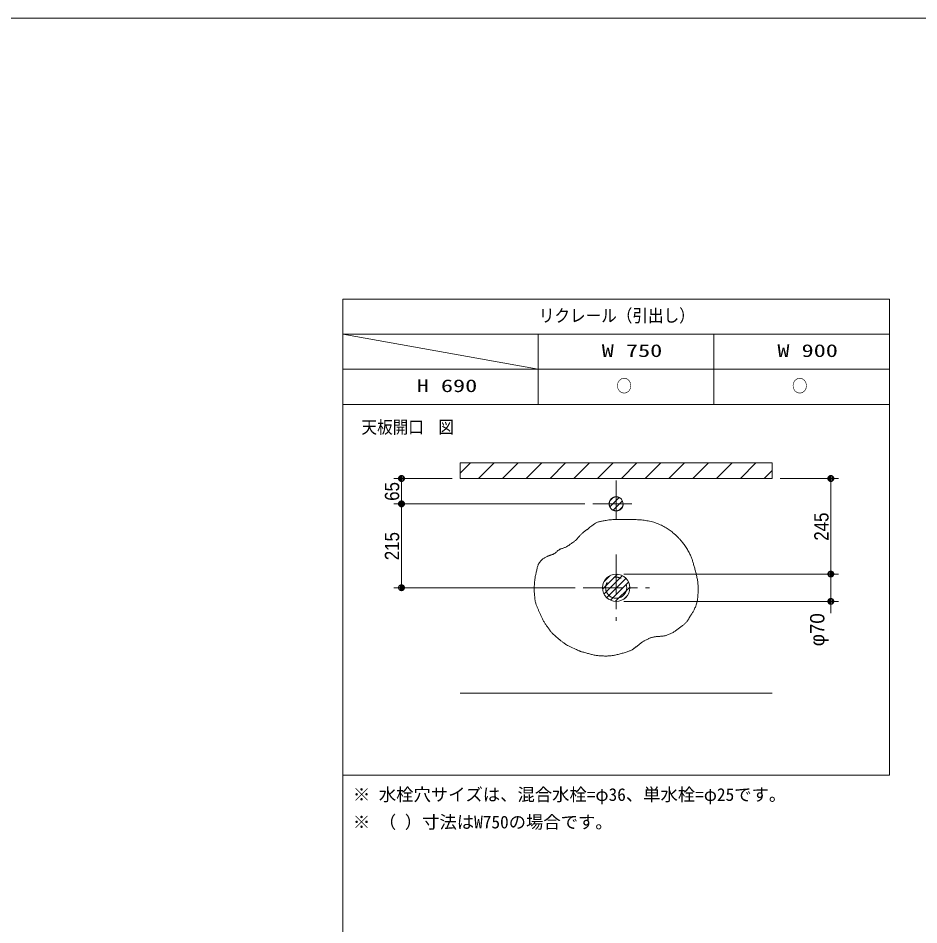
# Model space of a CAD drawing. Units: millimetres, scale not verified. Extents: x -6062 to 6062, y -3045 to 3045.
# Drawn here: x -3755 to -1447, y 446 to 2770 of the extents above; entities that cross this region are included whole.
import ezdxf
from ezdxf.enums import TextEntityAlignment as Align

# ---------------------------------------------------------------- set-up
doc = ezdxf.new("R2010")
doc.units = ezdxf.units.MM
doc.header["$LTSCALE"] = 20
doc.linetypes.add('CHAIN1', pattern=[8, 5, -1, 1, -1])
for name, color, linetype, lineweight in [('0-0_1図面枠', 7, 'Continuous', 9), ('0-2_2寸法-2', 7, 'Continuous', 9), ('0-3_0', 7, 'Continuous', 9), ('0-4_2寸法-1', 7, 'Continuous', 9), ('0-7_3一般', 7, 'Continuous', 9)]:
    doc.layers.add(name, color=color, linetype=linetype, lineweight=lineweight)
doc.styles.add('ＭＳ ゴシック', font='')
doc.styles.add('ＭＳ Ｐゴシック', font='')
doc.styles.get('ＭＳ ゴシック').set_extended_font_data('MS Gothic')
doc.styles.get('ＭＳ Ｐゴシック').set_extended_font_data('MS PGothic')

# ---------------------------------------------------------------- blocks, each defined once
blk = doc.blocks.new('グループ-2')
at = {"layer": '0-0_1図面枠'}
blk.add_lwpolyline([(-80000, 55400), (80000, 55400), (80000, -55400), (-80000, -55400)], close=True, dxfattribs=at)
blk = doc.blocks.new('図面枠')
at = {"layer": '0-0_1図面枠'}
blk.add_blockref('グループ-2', (0, 0), dxfattribs=at)
blk = doc.blocks.new('グループ-4')
at = {"layer": '0-0_1図面枠'}
for p, q in [((-22700, 41000), (-22700, -48600)), ((5300, 39200), (-22700, 39200)), ((-22700, 39200), (-12700, 37400)), ((-12700, 35600), (-12700, 39200)), ((-3700, 35600), (-3700, 39200)), ((-22700, 37400), (5300, 37400))]:
    blk.add_line(p, q, dxfattribs=at)
for points in [[(-22700, 41000), (5300, 41000), (5300, 35600), (-22700, 35600)], [(-22700, 35600), (5300, 35600), (5300, 16600), (-22700, 16600)]]:
    blk.add_lwpolyline(points, close=True, dxfattribs=at)
blk = doc.blocks.new('_Dot')
at = {"layer": '0-3_0'}
for p, q in [((-10, 0), (-20, 0)), ((9.78, 2), (-9.78, 2)), ((7.99, 6), (-7.99, 6)), ((9.16, -3.98), (-9.16, -3.98)), ((6, -7.98), (-6, -7.98))]:
    blk.add_line(p, q, dxfattribs=at)
for points in [[(10, 0), (9.92, 1.25), (9.69, 2.49), (9.3, 3.68), (8.76, 4.82), (8.09, 5.88), (7.29, 6.85), (6.37, 7.71), (5.36, 8.44), (4.26, 9.05), (3.09, 9.51), (1.87, 9.82), (0.63, 9.98), (-0.63, 9.98), (-1.87, 9.82), (-3.09, 9.51), (-4.26, 9.05), (-5.36, 8.44), (-6.37, 7.71), (-7.29, 6.85), (-8.09, 5.88), (-8.76, 4.82), (-9.3, 3.68), (-9.69, 2.49), (-9.92, 1.25), (-10, 0), (0, 0)], [(-10, 0), (-9.92, -1.25), (-9.69, -2.49), (-9.3, -3.68), (-8.76, -4.82), (-8.09, -5.88), (-7.29, -6.85), (-6.37, -7.71), (-5.36, -8.44), (-4.26, -9.05), (-3.09, -9.51), (-1.87, -9.82), (-0.63, -9.98), (0.63, -9.98), (1.87, -9.82), (3.09, -9.51), (4.26, -9.05), (5.36, -8.44), (6.37, -7.71), (7.29, -6.85), (8.09, -5.88), (8.76, -4.82), (9.3, -3.68), (9.69, -2.49), (9.92, -1.25), (10, 0), (0, 0)]]:
    blk.add_lwpolyline(points, close=True, dxfattribs=at)

msp = doc.modelspace()

# ---------------------------------------------------------------- linework, layer by layer
at = {"layer": '0-2_2寸法-2'}
for p, q in [((-1672.5, 1360.01), (-1672.5, 1375.01)), ((-2202.5, 1345), (-1652.5, 1345)), ((-1672.5, 1275), (-1672.5, 1345)), ((-2202.5, 1275), (-1652.5, 1275)), ((-1672.5, 1259.99), (-1672.5, 1244.99))]:
    msp.add_line(p, q, dxfattribs=at)
at = {"layer": '0-4_2寸法-1'}
for p, q in [((-2642.5, 1590), (-2792.5, 1590)), ((-1802.5, 1590), (-1652.5, 1590)), ((-2772.5, 1540.01), (-2772.5, 1574.99)), ((-1672.5, 1360.01), (-1672.5, 1574.99)), ((-2302.5, 1525), (-2792.5, 1525)), ((-2302.5, 1525), (-2792.5, 1525)), ((-2772.5, 1509.99), (-2772.5, 1325.01)), ((-2202.5, 1345), (-1652.5, 1345)), ((-2327.5, 1310), (-2792.5, 1310))]:
    msp.add_line(p, q, dxfattribs=at)
at = {"layer": '0-7_3一般'}
for p, q in [((-2622.5, 1603.4), (-2595.9, 1630)), ((-2574.94, 1590), (-2534.94, 1630)), ((-2513.98, 1590), (-2473.98, 1630)), ((-2453.02, 1590), (-2413.02, 1630)), ((-2392.06, 1590), (-2352.06, 1630)), ((-2331.1, 1590), (-2291.1, 1630)), ((-2270.14, 1590), (-2230.14, 1630)), ((-2209.18, 1590), (-2169.18, 1630)), ((-2148.22, 1590), (-2108.22, 1630)), ((-2087.26, 1590), (-2047.26, 1630)), ((-2026.3, 1590), (-1986.3, 1630)), ((-1965.34, 1590), (-1925.34, 1630)), ((-1904.38, 1590), (-1864.38, 1630)), ((-1843.42, 1590), (-1822.5, 1610.92)), ((-2622.5, 1590), (-1822.5, 1590)), ((-2238.58, 1532.92), (-2230.42, 1541.08)), ((-2238.52, 1516.98), (-2214.48, 1541.02)), ((-2230.52, 1508.98), (-2206.48, 1533.02)), ((-2214.58, 1508.92), (-2206.42, 1517.08)), ((-2257.14, 1306.36), (-2218.86, 1344.64)), ((-2253.46, 1294.04), (-2206.54, 1340.96)), ((-2253.38, 1326.12), (-2238.62, 1340.88)), ((-2246.7, 1284.8), (-2197.3, 1334.2)), ((-2237.16, 1278.34), (-2190.84, 1324.66)), ((-2224.32, 1275.18), (-2187.68, 1311.82)), ((-2200.53, 1282.97), (-2195.47, 1288.03)), ((-2622.5, 1040), (-1822.5, 1040))]:
    msp.add_line(p, q, dxfattribs=at)
at = {"layer": '0-7_3一般', "linetype": 'CHAIN1'}
for p, q in [((-2222.5, 1585), (-2222.5, 1465)), ((-2282.5, 1525), (-2162.5, 1525)), ((-2222.5, 1395), (-2222.5, 1225)), ((-2307.5, 1310), (-2137.5, 1310))]:
    msp.add_line(p, q, dxfattribs=at)
at = {"layer": '0-7_3一般'}
msp.add_lwpolyline([(-2622.5, 1630), (-1822.5, 1630), (-1822.5, 1590), (-2622.5, 1590)], close=True, dxfattribs=at)
at = {"layer": '0-7_3一般', "linetype": 'CHAIN1'}
for points in [[(-2294.59, 1460.94), (-2293.68, 1461.72), (-2289.83, 1465.27), (-2285.21, 1468.65), (-2281.56, 1471.22), (-2278.21, 1473.44), (-2275.17, 1475.31), (-2272.43, 1476.84), (-2269.99, 1478.02), (-2267.86, 1478.86), (-2266.03, 1479.35), (-2264.29, 1479.68), (-2262.39, 1480.04), (-2260.35, 1480.43), (-2258.16, 1480.85), (-2255.82, 1481.29), (-2253.33, 1481.76), (-2250.69, 1482.25), (-2247.91, 1482.77), (-2244.93, 1483.27), (-2241.73, 1483.71), (-2238.3, 1484.07), (-2234.64, 1484.37), (-2230.76, 1484.6), (-2226.64, 1484.76), (-2222.3, 1484.85), (-2217.73, 1484.87), (-2213.18, 1484.86), (-2208.9, 1484.86), (-2204.88, 1484.86), (-2201.13, 1484.87), (-2197.64, 1484.89), (-2194.42, 1484.91), (-2191.47, 1484.94), (-2188.78, 1484.98), (-2186.16, 1485), (-2183.43, 1484.99), (-2180.58, 1484.95), (-2177.61, 1484.87), (-2174.53, 1484.76)], [(-2174.53, 1484.76), (-2171.32, 1484.62), (-2168, 1484.45), (-2164.56, 1484.24), (-2161.06, 1483.99), (-2157.57, 1483.68), (-2154.08, 1483.3), (-2150.6, 1482.86), (-2147.12, 1482.36), (-2143.65, 1481.79), (-2140.18, 1481.17), (-2136.71, 1480.48), (-2133.26, 1479.71), (-2129.84, 1478.85), (-2126.45, 1477.88), (-2123.08, 1476.82), (-2119.75, 1475.66), (-2116.43, 1474.4), (-2113.15, 1473.04), (-2109.9, 1471.58), (-2106.69, 1470.06), (-2103.57, 1468.49), (-2100.53, 1466.89), (-2097.57, 1465.24), (-2094.69, 1463.56), (-2091.89, 1461.83), (-2089.17, 1460.06), (-2086.53, 1458.26), (-2083.99, 1456.45), (-2081.57, 1454.66), (-2079.26, 1452.89), (-2077.06, 1451.15), (-2074.98, 1449.43), (-2073.01, 1447.74), (-2071.16, 1446.07), (-2069.43, 1444.43), (-2067.77, 1442.81), (-2066.16, 1441.2), (-2064.58, 1439.62), (-2063.05, 1438.06)], [(-2366.51, 1408.46), (-2365.55, 1408.9), (-2364.45, 1409.37), (-2363.21, 1409.88), (-2361.83, 1410.41), (-2360.31, 1410.98), (-2358.65, 1411.58), (-2356.85, 1412.21), (-2355.03, 1412.86), (-2353.31, 1413.53), (-2351.71, 1414.21), (-2350.21, 1414.91), (-2348.81, 1415.62), (-2347.52, 1416.35), (-2346.34, 1417.08), (-2345.26, 1417.84), (-2344.18, 1418.63), (-2342.97, 1419.5), (-2341.65, 1420.44), (-2340.2, 1421.45), (-2338.63, 1422.53), (-2336.94, 1423.69), (-2335.13, 1424.91), (-2333.2, 1426.21), (-2331.29, 1427.51), (-2329.58, 1428.74), (-2328.04, 1429.91), (-2326.69, 1431.02), (-2325.53, 1432.05), (-2324.55, 1433.03), (-2323.75, 1433.93), (-2323.13, 1434.77), (-2322.56, 1435.61), (-2321.87, 1436.53), (-2321.09, 1437.51), (-2320.19, 1438.57), (-2319.19, 1439.69), (-2318.08, 1440.88), (-2316.86, 1442.15), (-2315.54, 1443.49)], [(-2315.54, 1443.49), (-2314.17, 1444.83), (-2312.82, 1446.14), (-2311.49, 1447.41), (-2310.18, 1448.63), (-2308.89, 1449.81), (-2307.62, 1450.95), (-2306.37, 1452.05), (-2305.14, 1453.11), (-2303.94, 1454.11), (-2302.8, 1455.04), (-2301.71, 1455.9), (-2300.68, 1456.69), (-2299.7, 1457.4), (-2298.78, 1458.05), (-2297.91, 1458.62), (-2297.1, 1459.13), (-2296.3, 1459.64), (-2295.46, 1460.24), (-2294.59, 1460.94)], [(-2063.05, 1438.06), (-2061.56, 1436.52), (-2060.11, 1435), (-2058.71, 1433.5), (-2057.34, 1432.02), (-2055.97, 1430.48), (-2054.55, 1428.79), (-2053.07, 1426.96), (-2051.55, 1424.98), (-2049.97, 1422.85), (-2048.34, 1420.57), (-2046.66, 1418.15), (-2044.92, 1415.59), (-2043.2, 1412.97), (-2041.57, 1410.39), (-2040.01, 1407.85), (-2038.54, 1405.35), (-2037.15, 1402.88), (-2035.84, 1400.46), (-2034.61, 1398.08), (-2033.46, 1395.73), (-2032.39, 1393.43), (-2031.38, 1391.15), (-2030.42, 1388.92), (-2029.53, 1386.72), (-2028.71, 1384.56), (-2027.94, 1382.44), (-2027.23, 1380.35), (-2026.59, 1378.3), (-2025.97, 1376.23), (-2025.33, 1374.09), (-2024.69, 1371.88), (-2024.03, 1369.61), (-2023.36, 1367.27), (-2022.68, 1364.86), (-2021.98, 1362.38), (-2021.28, 1359.83), (-2020.57, 1357.24), (-2019.87, 1354.66), (-2019.19, 1352.07)], [(-2411.25, 1383.21), (-2410.03, 1384.24), (-2408.74, 1385.21), (-2407.37, 1386.14), (-2405.93, 1387.01), (-2404.42, 1387.84), (-2402.84, 1388.61), (-2401.25, 1389.34), (-2399.7, 1390.02), (-2398.19, 1390.66), (-2396.73, 1391.25), (-2395.32, 1391.8), (-2393.95, 1392.3), (-2392.62, 1392.76), (-2391.34, 1393.17), (-2390.11, 1393.57), (-2388.93, 1393.96), (-2387.8, 1394.37), (-2386.73, 1394.78), (-2385.7, 1395.19), (-2384.72, 1395.61), (-2383.8, 1396.04), (-2382.92, 1396.47), (-2382.05, 1396.94), (-2381.15, 1397.48), (-2380.2, 1398.11), (-2379.22, 1398.8), (-2378.2, 1399.58), (-2377.14, 1400.42), (-2376.05, 1401.35), (-2374.92, 1402.35), (-2373.79, 1403.34), (-2372.72, 1404.26), (-2371.69, 1405.1), (-2370.72, 1405.85), (-2369.79, 1406.52), (-2368.92, 1407.12), (-2368.1, 1407.63), (-2367.33, 1408.06), (-2366.51, 1408.46)], [(-2432.34, 1312.77), (-2432.25, 1314.75), (-2432.14, 1316.79), (-2432.02, 1318.91), (-2431.88, 1321.09), (-2431.72, 1323.35), (-2431.53, 1325.63), (-2431.31, 1327.89), (-2431.05, 1330.13), (-2430.75, 1332.36), (-2430.42, 1334.57), (-2430.05, 1336.77), (-2429.64, 1338.94), (-2429.2, 1341.1), (-2428.73, 1343.27), (-2428.25, 1345.47), (-2427.75, 1347.71), (-2427.25, 1349.98), (-2426.73, 1352.28), (-2426.19, 1354.62), (-2425.65, 1357), (-2425.09, 1359.41), (-2424.52, 1361.74), (-2423.94, 1363.88), (-2423.35, 1365.83), (-2422.74, 1367.6), (-2422.13, 1369.17), (-2421.51, 1370.56), (-2420.87, 1371.76), (-2420.23, 1372.76), (-2419.56, 1373.69), (-2418.83, 1374.65), (-2418.06, 1375.64), (-2417.24, 1376.66), (-2416.37, 1377.7), (-2415.45, 1378.78), (-2414.49, 1379.88), (-2413.47, 1381.02), (-2412.4, 1382.14), (-2411.25, 1383.21)], [(-2019.19, 1352.07), (-2018.53, 1349.48), (-2017.88, 1346.88), (-2017.24, 1344.29), (-2016.61, 1341.69), (-2016, 1339.09), (-2015.43, 1336.5), (-2014.9, 1333.93), (-2014.44, 1331.37), (-2014.03, 1328.84), (-2013.67, 1326.32), (-2013.37, 1323.83), (-2013.12, 1321.35), (-2012.93, 1318.89), (-2012.79, 1316.45), (-2012.67, 1314.02), (-2012.58, 1311.61), (-2012.53, 1309.21), (-2012.5, 1306.82), (-2012.51, 1304.45), (-2012.54, 1302.1), (-2012.61, 1299.75), (-2012.69, 1297.46), (-2012.79, 1295.25), (-2012.9, 1293.13), (-2013.03, 1291.09), (-2013.16, 1289.14), (-2013.3, 1287.27), (-2013.46, 1285.48), (-2013.63, 1283.78), (-2013.84, 1282.05), (-2014.15, 1280.17), (-2014.54, 1278.15), (-2015.03, 1275.99), (-2015.6, 1273.68), (-2016.26, 1271.23), (-2017.01, 1268.63), (-2017.84, 1265.88), (-2018.74, 1263.14), (-2019.65, 1260.56)], [(-2413.24, 1233.71), (-2414.13, 1235.57), (-2414.99, 1237.42), (-2415.83, 1239.27), (-2416.65, 1241.12), (-2417.44, 1242.96), (-2418.22, 1244.77), (-2418.99, 1246.55), (-2419.74, 1248.31), (-2420.48, 1250.04), (-2421.2, 1251.74), (-2421.91, 1253.41), (-2422.6, 1255.06), (-2423.28, 1256.69), (-2423.95, 1258.28), (-2424.6, 1259.85), (-2425.25, 1261.39), (-2425.87, 1262.91), (-2426.49, 1264.4), (-2427.09, 1265.86), (-2427.68, 1267.3), (-2428.24, 1268.85), (-2428.78, 1270.64), (-2429.28, 1272.69), (-2429.75, 1274.98), (-2430.19, 1277.53), (-2430.59, 1280.32), (-2430.96, 1283.36), (-2431.3, 1286.66), (-2431.6, 1289.97), (-2431.86, 1293.07), (-2432.08, 1295.96), (-2432.25, 1298.64), (-2432.38, 1301.11), (-2432.46, 1303.37), (-2432.5, 1305.42), (-2432.5, 1307.26), (-2432.46, 1309.03), (-2432.41, 1310.86), (-2432.34, 1312.77)], [(-2019.65, 1260.56), (-2020.58, 1258.13), (-2021.53, 1255.86), (-2022.5, 1253.74), (-2023.49, 1251.77), (-2024.51, 1249.96), (-2025.54, 1248.31), (-2026.6, 1246.68), (-2027.7, 1244.97), (-2028.85, 1243.16), (-2030.03, 1241.26), (-2031.26, 1239.27), (-2032.53, 1237.19), (-2033.84, 1235.01), (-2035.19, 1232.75), (-2036.56, 1230.51), (-2037.9, 1228.41), (-2039.23, 1226.46), (-2040.54, 1224.65), (-2041.83, 1222.99), (-2043.1, 1221.46), (-2044.36, 1220.08), (-2045.6, 1218.85), (-2046.86, 1217.68), (-2048.19, 1216.49), (-2049.58, 1215.29), (-2051.05, 1214.08), (-2052.58, 1212.85), (-2054.17, 1211.61), (-2055.84, 1210.36), (-2057.57, 1209.09), (-2059.33, 1207.81), (-2061.08, 1206.54), (-2062.82, 1205.27), (-2064.55, 1204.01), (-2066.27, 1202.76), (-2067.99, 1201.51), (-2069.69, 1200.26), (-2071.38, 1199.02), (-2073.09, 1197.81)], [(-2361.18, 1171.93), (-2362.73, 1173.11), (-2364.35, 1174.34), (-2366.04, 1175.62), (-2367.79, 1176.96), (-2369.57, 1178.37), (-2371.38, 1179.83), (-2373.22, 1181.36), (-2375.09, 1182.96), (-2376.99, 1184.62), (-2378.93, 1186.34), (-2380.89, 1188.13), (-2382.81, 1189.92), (-2384.58, 1191.66), (-2386.22, 1193.33), (-2387.73, 1194.95), (-2389.09, 1196.52), (-2390.32, 1198.03), (-2391.42, 1199.48), (-2392.38, 1200.87), (-2393.28, 1202.25), (-2394.23, 1203.65), (-2395.21, 1205.08), (-2396.23, 1206.53), (-2397.29, 1208.01), (-2398.38, 1209.5), (-2399.51, 1211.03), (-2400.68, 1212.57), (-2401.85, 1214.15), (-2403, 1215.77), (-2404.13, 1217.42), (-2405.23, 1219.11), (-2406.32, 1220.85), (-2407.38, 1222.61), (-2408.41, 1224.42), (-2409.43, 1226.27), (-2410.42, 1228.13), (-2411.38, 1229.99), (-2412.32, 1231.85), (-2413.24, 1233.71)], [(-2073.09, 1197.81), (-2074.86, 1196.64), (-2076.68, 1195.52), (-2078.56, 1194.45), (-2080.49, 1193.43), (-2082.48, 1192.45), (-2084.51, 1191.53), (-2086.61, 1190.65), (-2088.66, 1189.84), (-2090.59, 1189.11), (-2092.39, 1188.47), (-2094.07, 1187.91), (-2095.62, 1187.43), (-2097.04, 1187.04), (-2098.33, 1186.74), (-2099.5, 1186.52), (-2100.64, 1186.35), (-2101.87, 1186.19), (-2103.18, 1186.03), (-2104.57, 1185.89), (-2106.05, 1185.76), (-2107.61, 1185.65), (-2109.26, 1185.54), (-2110.99, 1185.44), (-2112.76, 1185.34), (-2114.53, 1185.21), (-2116.31, 1185.06), (-2118.08, 1184.89), (-2119.86, 1184.69), (-2121.64, 1184.47), (-2123.42, 1184.23), (-2125.2, 1183.97), (-2126.96, 1183.66), (-2128.7, 1183.29), (-2130.41, 1182.86), (-2132.09, 1182.37), (-2133.74, 1181.82), (-2135.36, 1181.21), (-2136.95, 1180.53), (-2138.52, 1179.8)], [(-2278.96, 1137.45), (-2281.33, 1137.98), (-2283.67, 1138.56), (-2286.02, 1139.18), (-2288.38, 1139.81), (-2290.77, 1140.45), (-2293.18, 1141.1), (-2295.6, 1141.76), (-2298.05, 1142.43), (-2300.52, 1143.11), (-2303.01, 1143.8), (-2305.4, 1144.46), (-2307.55, 1145.07), (-2309.48, 1145.63), (-2311.18, 1146.13), (-2312.66, 1146.58), (-2313.9, 1146.97), (-2314.92, 1147.3), (-2315.71, 1147.58), (-2316.59, 1147.93), (-2317.88, 1148.48), (-2319.58, 1149.22), (-2321.69, 1150.16), (-2324.21, 1151.29), (-2327.13, 1152.62), (-2330.47, 1154.15), (-2334.22, 1155.87), (-2337.99, 1157.63), (-2341.41, 1159.28), (-2344.48, 1160.82), (-2347.2, 1162.24), (-2349.57, 1163.54), (-2351.59, 1164.73), (-2353.25, 1165.81), (-2354.57, 1166.77), (-2355.74, 1167.7), (-2356.99, 1168.68), (-2358.31, 1169.71), (-2359.71, 1170.79), (-2361.18, 1171.93)], [(-2138.52, 1179.8), (-2140.06, 1179.04), (-2141.58, 1178.29), (-2143.1, 1177.55), (-2144.6, 1176.83), (-2146.08, 1176.13), (-2147.55, 1175.43), (-2149.01, 1174.75), (-2150.45, 1174.08), (-2151.88, 1173.38), (-2153.29, 1172.6), (-2154.7, 1171.74), (-2156.1, 1170.79), (-2157.49, 1169.77), (-2158.87, 1168.67), (-2160.24, 1167.48), (-2161.59, 1166.22), (-2162.92, 1164.96), (-2164.2, 1163.8), (-2165.43, 1162.72), (-2166.61, 1161.73), (-2167.74, 1160.84), (-2168.82, 1160.04), (-2169.85, 1159.33), (-2170.83, 1158.71), (-2171.78, 1158.12), (-2172.73, 1157.51), (-2173.67, 1156.86), (-2174.61, 1156.2), (-2175.55, 1155.5), (-2176.48, 1154.79), (-2177.4, 1154.04), (-2178.32, 1153.27), (-2179.31, 1152.48), (-2180.44, 1151.7), (-2181.71, 1150.93), (-2183.12, 1150.16), (-2184.67, 1149.39), (-2186.36, 1148.63), (-2188.19, 1147.87)], [(-2188.19, 1147.87), (-2190.17, 1147.11), (-2192.26, 1146.36), (-2194.45, 1145.61), (-2196.74, 1144.86), (-2199.12, 1144.12), (-2201.61, 1143.37), (-2204.19, 1142.63), (-2206.87, 1141.9), (-2209.65, 1141.16), (-2212.43, 1140.45), (-2215.1, 1139.78), (-2217.67, 1139.16), (-2220.14, 1138.58), (-2222.5, 1138.05), (-2224.76, 1137.56), (-2226.92, 1137.12), (-2228.97, 1136.73), (-2230.98, 1136.38), (-2233.02, 1136.06), (-2235.07, 1135.79), (-2237.14, 1135.56), (-2239.24, 1135.37), (-2241.36, 1135.22), (-2243.49, 1135.11), (-2245.65, 1135.04), (-2247.84, 1135.01), (-2250.07, 1135), (-2252.34, 1135.02), (-2254.66, 1135.06), (-2257.01, 1135.13), (-2259.41, 1135.22), (-2261.85, 1135.34), (-2264.33, 1135.48), (-2266.82, 1135.67), (-2269.29, 1135.91), (-2271.74, 1136.21), (-2274.16, 1136.57), (-2276.57, 1136.98), (-2278.96, 1137.45)]]:
    msp.add_lwpolyline(points, dxfattribs=at)
at = {"layer": '0-7_3一般'}
for centre, radius in [((-2222.5, 1525), 18), ((-2222.5, 1310), 35), ((-2222.5, 1310), 35)]:
    msp.add_circle(centre, radius, dxfattribs=at)
at = {"layer": '0-7_3一般', "linetype": 'CHAIN1'}
for centre, radius in [((-2222.5, 1525), 18), ((-2222.5, 1310), 27)]:
    msp.add_circle(centre, radius, dxfattribs=at)

# ---------------------------------------------------------------- block references
at = {"layer": '0-0_1図面枠', "xscale": 0.05, "yscale": 0.05}
for name in ['図面枠', 'グループ-4']:
    msp.add_blockref(name, (-1787.5, 0), dxfattribs=at)
at = {"layer": '0-2_2寸法-2', "xscale": 0.7503418, "yscale": 0.7503418}
for p, rotation in [((-1672.5, 1345), 270), ((-1672.5, 1275), 90)]:
    msp.add_blockref('_Dot', p, dxfattribs=dict(at, rotation=rotation))
at = {"layer": '0-4_2寸法-1', "xscale": 0.7503418, "yscale": 0.7503418}
for p, rotation in [((-2772.5, 1590), 90), ((-1672.5, 1590), 90), ((-2772.5, 1525), 270), ((-2772.5, 1525), 90), ((-1672.5, 1345), 270), ((-2772.5, 1310), 270)]:
    msp.add_blockref('_Dot', p, dxfattribs=dict(at, rotation=rotation))

# ---------------------------------------------------------------- texts
at = {"layer": '0-0_1図面枠', "style": 'ＭＳ ゴシック'}
for s, width, p in [('リクレール（引出し）', 0.9, (-2420.67, 1981.44)), ('W 750', 1.4, (-2259.45, 1891.74)), ('W 900', 1.4, (-1809.45, 1891.74)), ('H 690', 1.4, (-2733.49, 1801.74)), ('○', 0.9, (-2222.09, 1801.25)), ('○', 0.9, (-1772.09, 1801.25)), ('天板開口', 0.9, (-2875, 1695.64)), ('図', 0.9, (-2678.27, 1695.64))]:
    msp.add_text(s, height=32.55, dxfattribs=dict(at, width=width)).set_placement(p, align=Align.BOTTOM_LEFT)
for s, p in [('※ 水栓穴サイズは、混合水栓=φ36、単水栓=φ25です。', (-2897.1, 753.88)), ('※ （ ）寸法はW750の場合です。', (-2897.1, 683.34))]:
    msp.add_text(s, height=32.55, dxfattribs=at).set_placement(p, align=Align.BOTTOM_LEFT)
at = {"layer": '0-2_2寸法-2', "style": 'ＭＳ Ｐゴシック'}
msp.add_text('φ70', height=36.66, rotation=90, dxfattribs=at).set_placement((-1678.06, 1160.19), align=Align.BOTTOM_LEFT)
at = {"layer": '0-4_2寸法-1', "style": 'ＭＳ Ｐゴシック', "width": 0.9}
for s, p in [('65', (-2767.44, 1532.81)), ('245', (-1667.44, 1430.61)), ('215', (-2767.54, 1380.61))]:
    msp.add_text(s, height=36.66, rotation=90, dxfattribs=at).set_placement(p, align=Align.BOTTOM_LEFT)

doc.saveas('drawing.dxf')
